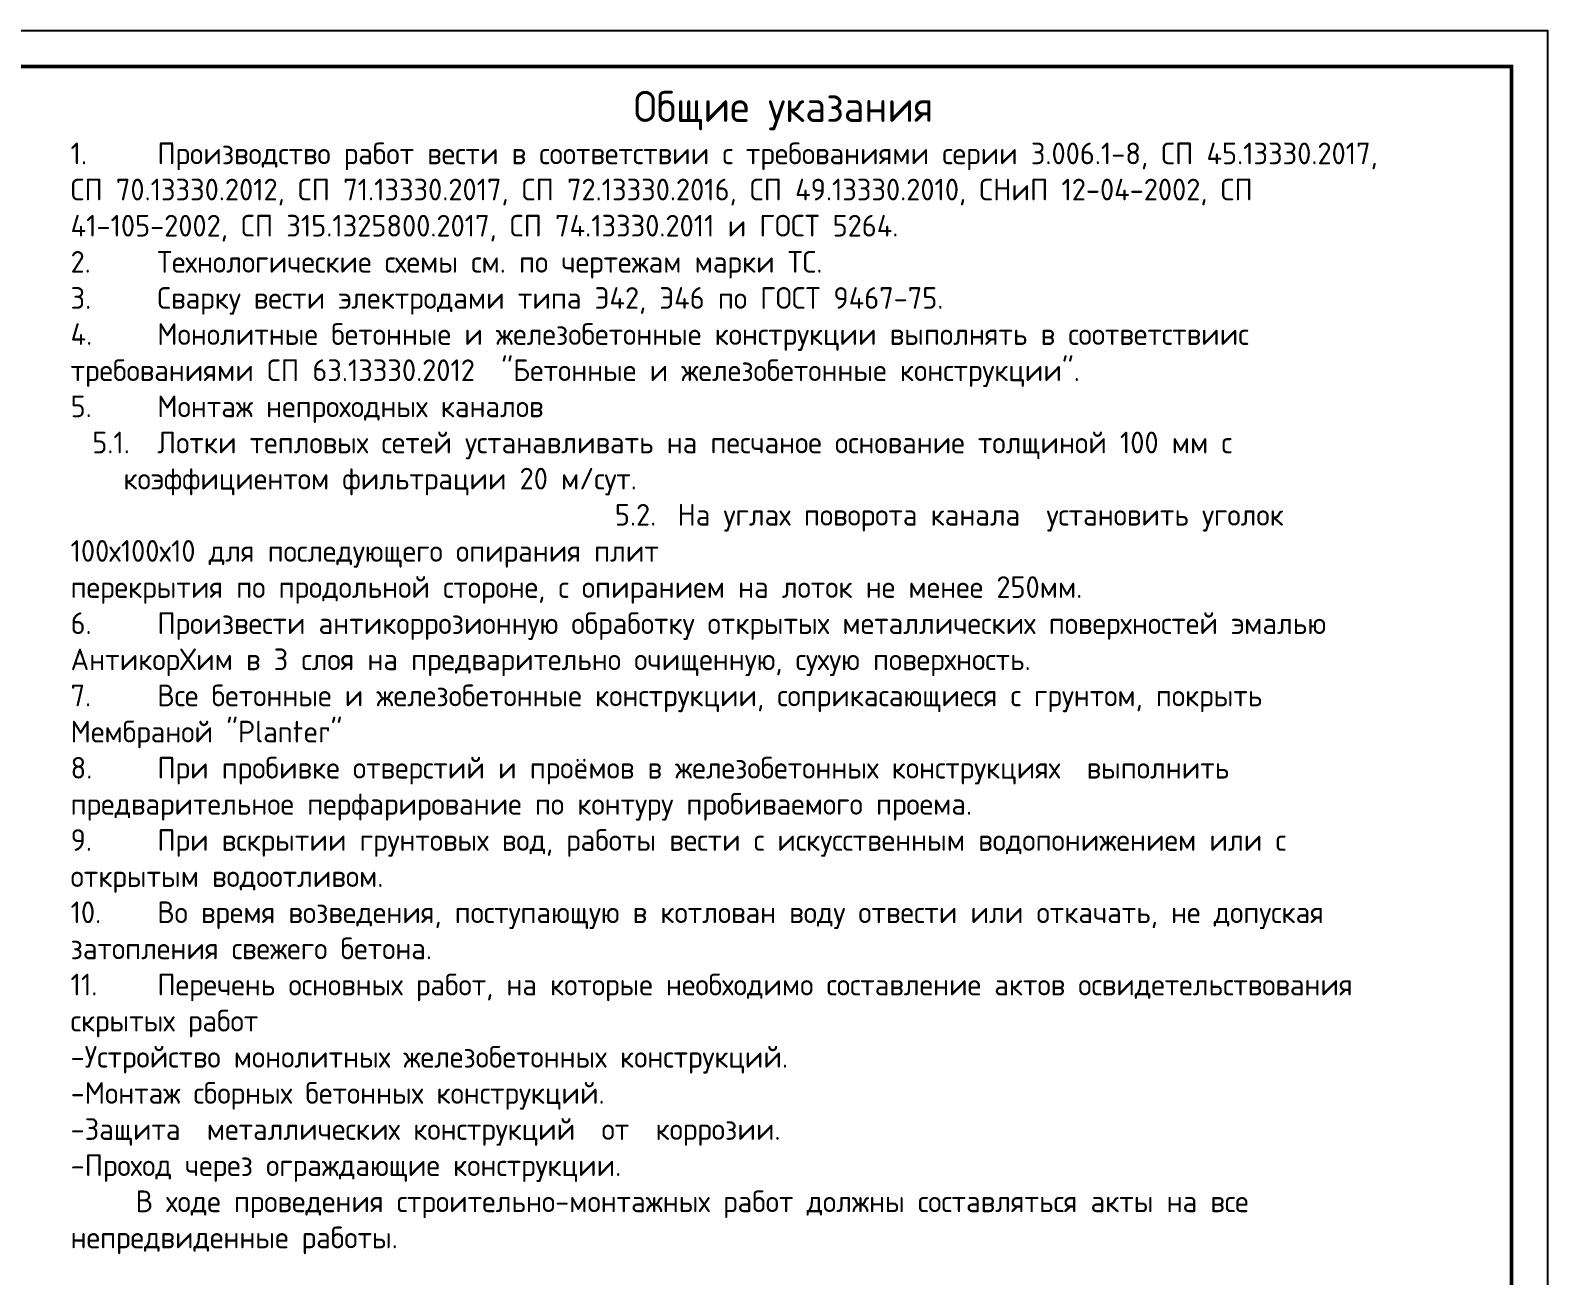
# Model space of a CAD drawing. Header units: millimetres. Extents: x 1601 to 14530, y 1157 to 12625.
# Drawn here: x 6799.6 to 7009.6, y 2950.2 to 3122.6 of the extents above; entities that cross this region are included whole.
import ezdxf

# ---------------------------------------------------------------- set-up
doc = ezdxf.new("R2010")
doc.units = ezdxf.units.MM
doc.layers.add('Размер 3.5', color=250, linetype='Continuous', lineweight=35)
doc.styles.add('GOST', font='GOST Common.ttf')

msp = doc.modelspace()

# ---------------------------------------------------------------- linework, layer by layer
msp.add_lwpolyline([(6589.6472, 3122.5891), (7009.6472, 3122.5891), (7009.6472, 2825.5891), (6589.6472, 2825.5891)], close=True)
at = {"const_width": 0.5}
msp.add_lwpolyline([(6609.6472, 3117.5891), (7004.6472, 3117.5891), (7004.6472, 2830.5891), (6609.6472, 2830.5891)], close=True, dxfattribs=at)

# ---------------------------------------------------------------- texts
at = {"layer": 'Размер 3.5', "insert": (6805.217, 3114.2005), "char_height": 3, "attachment_point": 1, "style": 'GOST'}
msp.add_mtext_dynamic_auto_height_columns('\\pi75.32977,t207.32977;{\\H1.42857x;\\C0; Общие указания\\P\\pi0,tz;\\H0.7x;1.^I\\C7;Производство работ вести в соответствии с требованиями серии 3.006.1-8, СП 45.13330.2017, СП 70.13330.2012, СП 71.13330.2017, СП 72.13330.2016, СП 49.13330.2010, СНиП 12-04-2002, \\C0;СП 41-105-2002, СП 315.1325800.2017, СП 74.13330.2011 и ГОСТ 5264.\\P\\C7;2.^IТехнологические схемы см. по чертежам марки ТС.\\P3.^IСварку вести электродами типа Э42, Э46 по ГОСТ 9467-75.\\P4.^IМонолитные бетонные и железобетонные конструкции выполнять в соответствиис требованиями СП 63.13330.2012  "Бетонные и железобетонные конструкции".\\C0;\\P5.^IМонтаж непроходных каналов\\P\\pi-4.3098,l7.3098,t12;5.1.^IЛотки тепловых сетей устанавливать на песчаное основание толщиной 100 мм с \\P\\pi0,t7.3098;коэффициентом фильтрации 20 м/сут.\\P\\pi-4.3098,t12;}5.2.^IНа углах поворота канала  установить уголок 100х100х10 для последующего опирания плит \\P\\pi0,t7.3098;перекрытия по продольной стороне, с опиранием на лоток не менее 250мм.{\\H0.99972x;\\C0;\\P\\pl0,tz;6.^IП\\H1.00028x;роизвести антикоррозионную обработку открытых металлических поверхностей эмалью АнтикорХим в 3 слоя на предварительно очищенную, сухую поверхность. \\P\\C7;7.^IВсе бетонные и железобетонные конструкции, соприкасающиеся с грунтом, покрыть Мембраной "Planter"\\C0;\\P8.^IПри пробивке отверстий и проёмов в железобетонных конструкциях  выполнить предварительное перфарирование по контуру пробиваемого проема. \\P9.^IПри вскрытии грунтовых вод, работы вести с искусственным водопонижением или с открытым водоотливом.\\P10.^IВо время возведения, поступающую в котлован воду отвести или откачать, не допуская затопления свежего бетона.\\P\\H0.99972x;11.^IПеречень основных работ, на которые необходимо составление актов освидетельствования скрытых работ\\P-Устройство монолитных железобетонных конструкций.\\H1.0002x;\\C7;\\P-Монтаж сборных бетонных конструкций.\\P-Защита  металлических конструкций  от  коррозии.\\P-Проход через ограждающие конструкции.\\P\\pi9;\\H0.99984x;В ходе проведения строительно-монтажных работ должны составляться акты на все непредвиденные работы.}', width=185.523131, gutter_width=14.3119, height=0, count=1, dxfattribs=at)

doc.saveas('drawing.dxf')
